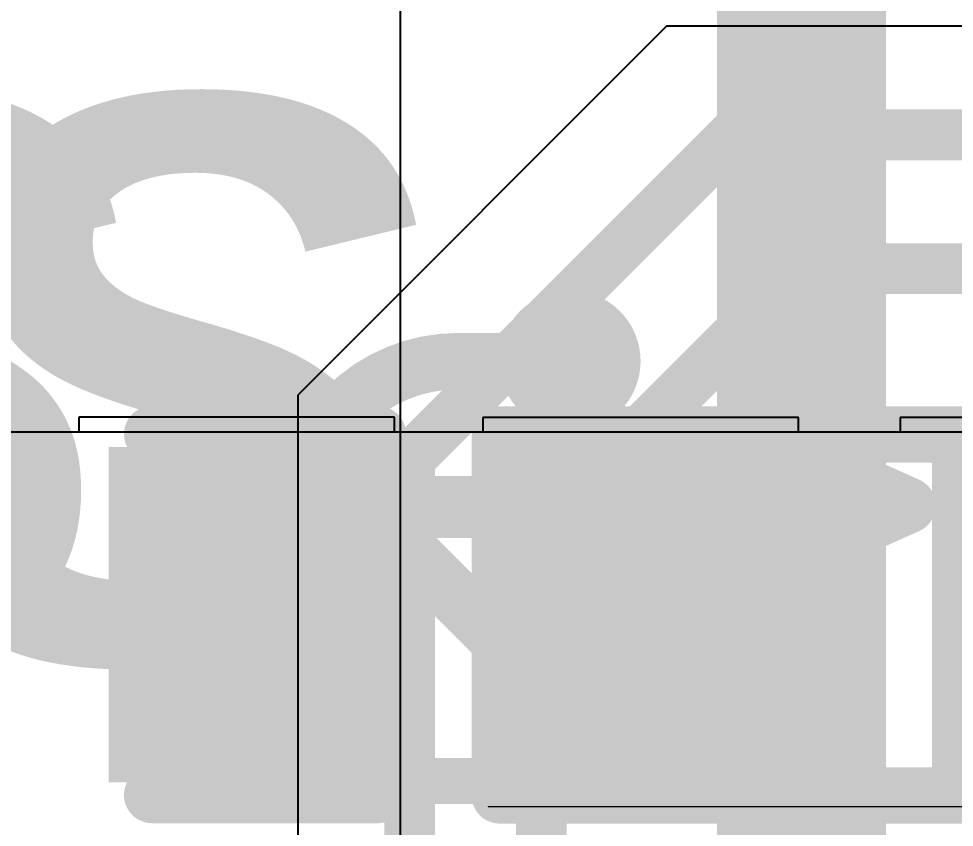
# Model space of a CAD drawing. Header units: inches. Extents: x -6 to 284, y -12 to 154.
# Drawn here: x 15.177 to 17.284, y 7.462 to 9.283 of the extents above; entities that cross this region are included whole.
import ezdxf

# ---------------------------------------------------------------- set-up
doc = ezdxf.new("R2010")
doc.units = ezdxf.units.IN
for name, color, linetype in [('Bottom Layer', 5, 'Continuous'), ('Bottom Overlay', 54, 'Continuous'), ('Bottom Paste', 16, 'Continuous'), ('Bottom Solder', 6, 'Continuous'), ('Signal L1', 76, 'Continuous'), ('Signal L2', 6, 'Continuous'), ('Top Overlay', 2, 'Continuous')]:
    doc.layers.add(name, color=color, linetype=linetype)
doc.styles.add('Arial Rounded MT Bold_Italic', font='', dxfattribs={"height": 0.2})
doc.styles.get('Arial Rounded MT Bold_Italic').set_extended_font_data('Arial Rounded MT Bold', italic=True)

# ---------------------------------------------------------------- blocks, each defined once
blk = doc.blocks.new('R___0402_B_139')
at = {"layer": 'Bottom Layer'}
for points in [[(-0.2413, 0.3175), (-0.2412999999999999, -0.3175), (-0.6985, -0.3175), (-0.6985, 0.3175)], [(0.6985, 0.3175), (0.6985, -0.3175), (0.2413, -0.3175), (0.2412999999999999, 0.3175)]]:
    blk.add_hatch(color=5, dxfattribs=at).paths.add_polyline_path(points)
at = {"layer": 'Bottom Paste'}
for points in [[(-0.2413, 0.3175), (-0.2412999999999999, -0.3175), (-0.6985, -0.3175), (-0.6985, 0.3175)], [(0.6985, 0.3175), (0.6985, -0.3175), (0.2413, -0.3175), (0.2412999999999999, 0.3175)]]:
    blk.add_hatch(color=16, dxfattribs=at).paths.add_polyline_path(points)
at = {"layer": 'Bottom Solder'}
for points in [[(-0.18629884, 0.37250116), (-0.1862988399999999, -0.37250116), (-0.75350116, -0.37250116), (-0.75350116, 0.37250116)], [(0.75350116, 0.37250116), (0.75350116, -0.37250116), (0.18629884, -0.37250116), (0.1862988399999999, 0.37250116)]]:
    blk.add_hatch(color=6, dxfattribs=at).paths.add_polyline_path(points)
at = {"layer": 'Bottom Overlay'}
for points in [[(-0.7874, 0.4064, 0.127, 0.127, 0), (-0.7874, -0.4064, 0.127, 0.127, 0)], [(0.7874, 0.4064, 0.127, 0.127, 0), (-0.7874, 0.4064, 0.127, 0.127, 0)], [(0.7874, 0.4064, 0.127, 0.127, 0), (0.7874, -0.4064, 0.127, 0.127, 0)], [(0.8128, 0.4318, 0.0032258, 0.0032258, 0), (-0.8128, 0.4318, 0.0032258, 0.0032258, 0)], [(0.7874, -0.4064, 0.127, 0.127, 0), (-0.7874, -0.4064, 0.127, 0.127, 0)]]:
    blk.add_lwpolyline(points, format="xyseb", dxfattribs=at)
for points in [[(-0.8191499999999999, 0.4064, 0.0635, 0.0635, 1), (-0.7556499999999999, 0.4064, 0.0635, 0.0635, 1)], [(-0.8191499999999999, 0.4064, 0.0635, 0.0635, 1), (-0.7556499999999999, 0.4064, 0.0635, 0.0635, 1)], [(0.7556499999999999, 0.4064, 0.0635, 0.0635, 1), (0.8191499999999999, 0.4064, 0.0635, 0.0635, 1)], [(0.7556499999999999, 0.4064, 0.0635, 0.0635, 1), (0.8191499999999999, 0.4064, 0.0635, 0.0635, 1)], [(-0.81360518, 0.4318, 0.0016129, 0.0016129, 1), (-0.8119948199999999, 0.4318, 0.0016129, 0.0016129, 1)], [(0.8119948199999999, 0.4318, 0.0016129, 0.0016129, 1), (0.81360518, 0.4318, 0.0016129, 0.0016129, 1)], [(-0.8191499999999999, -0.4064, 0.0635, 0.0635, 1), (-0.7556499999999999, -0.4064, 0.0635, 0.0635, 1)], [(-0.8191499999999999, -0.4064, 0.0635, 0.0635, 1), (-0.7556499999999999, -0.4064, 0.0635, 0.0635, 1)], [(0.7556499999999999, -0.4064, 0.0635, 0.0635, 1), (0.8191499999999999, -0.4064, 0.0635, 0.0635, 1)], [(0.7556499999999999, -0.4064, 0.0635, 0.0635, 1), (0.8191499999999999, -0.4064, 0.0635, 0.0635, 1)]]:
    blk.add_lwpolyline(points, format="xyseb", close=True, dxfattribs=at)
blk = doc.blocks.new('C___0402_B_445')
at = {"layer": 'Bottom Layer'}
for points in [[(-0.2413025399999999, 0.3174999999999999), (-0.2413025400000001, -0.3175), (-0.6985025399999999, -0.3174999999999999), (-0.6985025399999999, 0.3175)], [(0.6985025399999999, 0.3174999999999999), (0.6985025399999999, -0.3175), (0.2413025399999999, -0.3174999999999999), (0.2413025400000001, 0.3175)]]:
    blk.add_hatch(color=5, dxfattribs=at).paths.add_polyline_path(points)
at = {"layer": 'Bottom Paste'}
for points in [[(-0.2413025399999999, 0.3174999999999999), (-0.2413025400000001, -0.3175), (-0.6985025399999999, -0.3174999999999999), (-0.6985025399999999, 0.3175)], [(0.6985025399999999, 0.3174999999999999), (0.6985025399999999, -0.3175), (0.2413025399999999, -0.3174999999999999), (0.2413025400000001, 0.3175)]]:
    blk.add_hatch(color=16, dxfattribs=at).paths.add_polyline_path(points)
at = {"layer": 'Bottom Solder'}
for points in [[(-0.1813026599999999, 0.3774998799999999), (-0.1813026600000001, -0.3774998800000001), (-0.75850242, -0.3774998799999999), (-0.75850242, 0.3774998800000001)], [(0.75850242, 0.3774998799999999), (0.75850242, -0.3774998800000001), (0.1813026599999999, -0.3774998799999999), (0.1813026600000001, 0.3774998800000001)]]:
    blk.add_hatch(color=6, dxfattribs=at).paths.add_polyline_path(points)
at = {"layer": 'Bottom Overlay'}
for points in [[(-0.7874, 0.4064, 0.127, 0.127, 0), (-0.27940254, 0.40640254, 0.127, 0.127, 0)], [(-0.7874, -0.4064, 0.127, 0.127, 0), (-0.7874, 0.4064, 0.127, 0.127, 0)], [(0.27940254, 0.40640254, 0.127, 0.127, 0), (0.7874, 0.4064, 0.127, 0.127, 0)], [(0.7874, -0.4064, 0.127, 0.127, 0), (0.7874, 0.4064, 0.127, 0.127, 0)], [(-0.7874, -0.4064, 0.127, 0.127, 0), (-0.27940254, -0.40640254, 0.127, 0.127, 0)], [(0.27940254, -0.40640254, 0.127, 0.127, 0), (0.7874, -0.4064, 0.127, 0.127, 0)]]:
    blk.add_lwpolyline(points, format="xyseb", dxfattribs=at)
for points in [[(-0.8191499999999999, 0.4064, 0.0635, 0.0635, 1), (-0.7556499999999999, 0.4064, 0.0635, 0.0635, 1)], [(-0.8191499999999999, 0.4064, 0.0635, 0.0635, 1), (-0.7556499999999999, 0.4064, 0.0635, 0.0635, 1)], [(-0.31115254, 0.40640254, 0.0635, 0.0635, 1), (-0.24765254, 0.40640254, 0.0635, 0.0635, 1)], [(0.24765254, 0.40640254, 0.0635, 0.0635, 1), (0.31115254, 0.40640254, 0.0635, 0.0635, 1)], [(0.7556499999999999, 0.4064, 0.0635, 0.0635, 1), (0.8191499999999999, 0.4064, 0.0635, 0.0635, 1)], [(0.7556499999999999, 0.4064, 0.0635, 0.0635, 1), (0.8191499999999999, 0.4064, 0.0635, 0.0635, 1)], [(-0.8191499999999999, -0.4064, 0.0635, 0.0635, 1), (-0.7556499999999999, -0.4064, 0.0635, 0.0635, 1)], [(-0.8191499999999999, -0.4064, 0.0635, 0.0635, 1), (-0.7556499999999999, -0.4064, 0.0635, 0.0635, 1)], [(-0.31115254, -0.40640254, 0.0635, 0.0635, 1), (-0.24765254, -0.40640254, 0.0635, 0.0635, 1)], [(0.24765254, -0.40640254, 0.0635, 0.0635, 1), (0.31115254, -0.40640254, 0.0635, 0.0635, 1)], [(0.7556499999999999, -0.4064, 0.0635, 0.0635, 1), (0.8191499999999999, -0.4064, 0.0635, 0.0635, 1)], [(0.7556499999999999, -0.4064, 0.0635, 0.0635, 1), (0.8191499999999999, -0.4064, 0.0635, 0.0635, 1)]]:
    blk.add_lwpolyline(points, format="xyseb", close=True, dxfattribs=at)

msp = doc.modelspace()

# ---------------------------------------------------------------- hatches: boundary and pattern name
at = {"layer": 'Top Overlay'}
msp.add_hatch(color=2, dxfattribs=at).paths.add_polyline_path([(15.4995372, 8.1130394), (17.05946296, 8.1130394), (17.05946296, 8.25316612), (15.4995372, 8.25316612)])

# ---------------------------------------------------------------- linework, layer by layer
at = {"layer": 'Bottom Layer'}
for p, q in [((16.02373986, 8.38537058), (15.31253986, 8.38537058)), ((15.31253986, 8.38537058), (15.31253986, 8.351192339999999)), ((16.02373986, 8.351192339999999), (16.02373986, 8.38537058)), ((16.93361104, 8.384537459999999), (16.22241104, 8.384537459999999)), ((16.22241104, 8.384537459999999), (16.22241104, 8.351192339999999)), ((16.93361104, 8.351192339999999), (16.93361104, 8.384537459999999)), ((17.87341104, 8.384537459999999), (17.16221104, 8.384537459999999)), ((17.16221104, 8.384537459999999), (17.16221104, 8.351192339999999)), ((17.83531104, 8.351192339999999), (14.4101058, 8.351192339999999)), ((15.31253986, 8.351192339999999), (15.08393478, 8.351192339999999)), ((16.22241104, 8.351192339999999), (16.02373986, 8.351192339999999)), ((17.16221104, 8.351192339999999), (16.93361104, 8.351192339999999))]:
    msp.add_line(p, q, dxfattribs=at)
for points in [[(15.67631104, 7.84977348, 0.10414, 0.10414, 0), (15.67631104, 7.939199259999999, 0.10414, 0.10414, 0)], [(16.57815328, 7.84994366, 0.10414, 0.10414, 0), (16.57815328, 7.93936944, 0.10414, 0.10414, 0)], [(15.67631104, 7.84977348, 0.10414, 0.10414, 0), (15.85298328, 7.673101239999999, 0.10414, 0.10414, 0)], [(16.40148104, 7.67327142, 0.10414, 0.10414, 0), (16.57815328, 7.84994366, 0.10414, 0.10414, 0)], [(15.85298328, 7.673101239999999, 0.10414, 0.10414, 0), (15.86239906, 7.673101239999999, 0.10414, 0.10414, 0)], [(15.86239906, 7.673101239999999, 0.10414, 0.10414, 0), (15.96963024, 7.565870059999999, 0.10414, 0.10414, 0)], [(16.28483408, 7.56604024, 0.10414, 0.10414, 0), (16.39206526, 7.67327142, 0.10414, 0.10414, 0)], [(16.39206526, 7.67327142, 0.10414, 0.10414, 0), (16.40148104, 7.67327142, 0.10414, 0.10414, 0)], [(15.96963024, 7.565870059999999, 0.10414, 0.10414, 0), (15.96980042, 7.56604024, 0.10414, 0.10414, 0)], [(15.96980042, 7.56604024, 0.10414, 0.10414, 0), (16.28483408, 7.56604024, 0.10414, 0.10414, 0)]]:
    msp.add_lwpolyline(points, format="xyseb", dxfattribs=at)
for points in [[(15.65027604, 7.939199259999999, 0.05207, 0.05207, 1), (15.70234604, 7.939199259999999, 0.05207, 0.05207, 1)], [(16.55211828, 7.93936944, 0.05207, 0.05207, 1), (16.60418828, 7.93936944, 0.05207, 0.05207, 1)], [(15.65027604, 7.84977348, 0.05207, 0.05207, 1), (15.70234604, 7.84977348, 0.05207, 0.05207, 1)], [(15.65027604, 7.84977348, 0.05207, 0.05207, 1), (15.70234604, 7.84977348, 0.05207, 0.05207, 1)], [(16.55211828, 7.84994366, 0.05207, 0.05207, 1), (16.60418828, 7.84994366, 0.05207, 0.05207, 1)], [(16.55211828, 7.84994366, 0.05207, 0.05207, 1), (16.60418828, 7.84994366, 0.05207, 0.05207, 1)], [(15.82694828, 7.673101239999999, 0.05207, 0.05207, 1), (15.87901828, 7.673101239999999, 0.05207, 0.05207, 1)], [(15.82694828, 7.673101239999999, 0.05207, 0.05207, 1), (15.87901828, 7.673101239999999, 0.05207, 0.05207, 1)], [(15.83636406, 7.673101239999999, 0.05207, 0.05207, 1), (15.88843406, 7.673101239999999, 0.05207, 0.05207, 1)], [(15.83636406, 7.673101239999999, 0.05207, 0.05207, 1), (15.88843406, 7.673101239999999, 0.05207, 0.05207, 1)], [(16.36603026, 7.67327142, 0.05207, 0.05207, 1), (16.41810026, 7.67327142, 0.05207, 0.05207, 1)], [(16.36603026, 7.67327142, 0.05207, 0.05207, 1), (16.41810026, 7.67327142, 0.05207, 0.05207, 1)], [(16.37544604, 7.67327142, 0.05207, 0.05207, 1), (16.42751604, 7.67327142, 0.05207, 0.05207, 1)], [(16.37544604, 7.67327142, 0.05207, 0.05207, 1), (16.42751604, 7.67327142, 0.05207, 0.05207, 1)], [(15.94359524, 7.565870059999999, 0.05207, 0.05207, 1), (15.99566524, 7.565870059999999, 0.05207, 0.05207, 1)], [(15.94359524, 7.565870059999999, 0.05207, 0.05207, 1), (15.99566524, 7.565870059999999, 0.05207, 0.05207, 1)], [(15.94376542, 7.56604024, 0.05207, 0.05207, 1), (15.99583542, 7.56604024, 0.05207, 0.05207, 1)], [(15.94376542, 7.56604024, 0.05207, 0.05207, 1), (15.99583542, 7.56604024, 0.05207, 0.05207, 1)], [(16.25879908, 7.56604024, 0.05207, 0.05207, 1), (16.31086908, 7.56604024, 0.05207, 0.05207, 1)], [(16.25879908, 7.56604024, 0.05207, 0.05207, 1), (16.31086908, 7.56604024, 0.05207, 0.05207, 1)]]:
    msp.add_lwpolyline(points, format="xyseb", close=True, dxfattribs=at)
at = {"layer": 'Signal L1'}
for p, q in [((16.63637516, 9.26596826), (15.80553608, 8.435129179999999)), ((18.45136518, 9.26596318), (16.63637516, 9.26596826)), ((15.80553608, 8.435129179999999), (15.80553862, 4.32177952))]:
    msp.add_line(p, q, dxfattribs=at)
for points in [[(16.05766918, 8.29180714, 0.1143, 0.1143, 0), (16.78692858, 9.02106654, 0.1143, 0.1143, 0)], [(16.78692858, 9.02106654, 0.1143, 0.1143, 0), (18.55889862, 9.02106654, 0.1143, 0.1143, 0)], [(16.35430054, 8.12970942, 0.1143, 0.1143, 0), (16.94410886, 8.719517739999999, 0.1143, 0.1143, 0)], [(16.94410886, 8.719517739999999, 0.1143, 0.1143, 0), (18.69784678, 8.719517739999999, 0.1143, 0.1143, 0)], [(16.05766918, -8.09965106, 0.1143, 0.1143, 0), (16.05766918, 8.29180714, 0.1143, 0.1143, 0)], [(16.35430054, -7.9326994, 0.1143, 0.1143, 0), (16.35430054, 8.12970942, 0.1143, 0.1143, 0)]]:
    msp.add_lwpolyline(points, format="xyseb", dxfattribs=at)
for points in [[(16.75835358, 9.02106654, 0.05714999999999999, 0.05714999999999999, 1), (16.81550358, 9.02106654, 0.05714999999999999, 0.05714999999999999, 1)], [(16.75835358, 9.02106654, 0.05714999999999999, 0.05714999999999999, 1), (16.81550358, 9.02106654, 0.05714999999999999, 0.05714999999999999, 1)], [(16.91553386, 8.719517739999999, 0.05714999999999999, 0.05714999999999999, 1), (16.97268386, 8.719517739999999, 0.05714999999999999, 0.05714999999999999, 1)], [(16.91553386, 8.719517739999999, 0.05714999999999999, 0.05714999999999999, 1), (16.97268386, 8.719517739999999, 0.05714999999999999, 0.05714999999999999, 1)], [(16.02909418, 8.29180714, 0.05714999999999999, 0.05714999999999999, 1), (16.08624418, 8.29180714, 0.05714999999999999, 0.05714999999999999, 1)], [(16.02909418, 8.29180714, 0.05714999999999999, 0.05714999999999999, 1), (16.08624418, 8.29180714, 0.05714999999999999, 0.05714999999999999, 1)], [(16.32572554, 8.12970942, 0.05714999999999999, 0.05714999999999999, 1), (16.38287554, 8.12970942, 0.05714999999999999, 0.05714999999999999, 1)], [(16.32572554, 8.12970942, 0.05714999999999999, 0.05714999999999999, 1), (16.38287554, 8.12970942, 0.05714999999999999, 0.05714999999999999, 1)]]:
    msp.add_lwpolyline(points, format="xyseb", close=True, dxfattribs=at)
at = {"layer": 'Signal L2'}
msp.add_line((16.03643478, 18.73177102), (16.03643478, 6.42748524), dxfattribs=at)
msp.add_lwpolyline([(16.93998898, 6.87322984, 0.3809999999999999, 0.3809999999999999, 0), (16.93998898, 18.9256289, 0.3809999999999999, 0.3809999999999999, 0)], format="xyseb", dxfattribs=at)
at = {"layer": 'Top Overlay'}
for points in [[(16.45074434, 8.51147396, 0.254, 0.254, 1), (16.38643662, 8.51147396, 0.254, 0.254, 1)], [(16.32293662, 8.51147396, 0.127, 0.127, 1), (16.44993662, 8.51147396, 0.127, 0.127, 1)], [(16.38724434, 8.51147396, 0.127, 0.127, 1), (16.51424434, 8.51147396, 0.127, 0.127, 1)], [(16.1344864, 8.51147396, 0.0635, 0.0635, 1), (16.1979864, 8.51147396, 0.0635, 0.0635, 1)], [(16.1344864, 8.51147396, 0.0635, 0.0635, 1), (16.1979864, 8.51147396, 0.0635, 0.0635, 1)], [(16.38684048, 8.51147396, 0.0635, 0.0635, 1), (16.45034048, 8.51147396, 0.0635, 0.0635, 1)], [(15.88185546, 8.406831039999998, 0.0635, 0.0635, 1), (15.94535546, 8.406831039999998, 0.0635, 0.0635, 1)], [(15.88185546, 8.406831039999998, 0.0635, 0.0635, 1), (15.94535546, 8.406831039999998, 0.0635, 0.0635, 1)], [(16.87506912, 8.3081114, 0.0635, 0.0635, 1), (16.93856912, 8.3081114, 0.0635, 0.0635, 1)], [(16.87506912, 8.3081114, 0.0635, 0.0635, 1), (16.93856912, 8.3081114, 0.0635, 0.0635, 1)], [(16.87506912, 8.2445098, 0.0635, 0.0635, 1), (16.93856912, 8.2445098, 0.0635, 0.0635, 1)], [(15.67843448, 8.20341006, 0.0635, 0.0635, 1), (15.74193448, 8.20341006, 0.0635, 0.0635, 1)], [(15.84911232, 8.18094884, 0.0635, 0.0635, 1), (15.91261232, 8.18094884, 0.0635, 0.0635, 1)], [(16.87506912, 8.18668162, 0.0635, 0.0635, 1), (16.93856912, 8.18668162, 0.0635, 0.0635, 1)], [(17.14751968, 8.18667908, 0.0635, 0.0635, 1), (17.21101968, 8.18667908, 0.0635, 0.0635, 1)], [(17.14751968, 8.18667908, 0.0635, 0.0635, 1), (17.21101968, 8.18667908, 0.0635, 0.0635, 1)], [(15.9849312, 8.124690379999999, 0.0635, 0.0635, 1), (16.0484312, 8.124690379999999, 0.0635, 0.0635, 1)], [(15.9849312, 8.124690379999999, 0.0635, 0.0635, 1), (16.0484312, 8.124690379999999, 0.0635, 0.0635, 1)], [(17.0112944, 8.12596546, 0.0635, 0.0635, 1), (17.0747944, 8.12596546, 0.0635, 0.0635, 1)], [(16.87506912, 8.0652493, 0.0635, 0.0635, 1), (16.93856912, 8.0652493, 0.0635, 0.0635, 1)], [(16.87506912, 8.0652493, 0.0635, 0.0635, 1), (16.93856912, 8.0652493, 0.0635, 0.0635, 1)], [(16.87506912, 8.0652493, 0.0635, 0.0635, 1), (16.93856912, 8.0652493, 0.0635, 0.0635, 1)], [(16.48824998, 7.888747239999999, 0.127, 0.127, 1), (16.61524998, 7.888747239999999, 0.127, 0.127, 1)], [(16.48824998, 7.888747239999999, 0.127, 0.127, 1), (16.61524998, 7.888747239999999, 0.127, 0.127, 1)], [(16.61878312, 7.888747239999999, 0.127, 0.127, 1), (16.74578312, 7.888747239999999, 0.127, 0.127, 1)], [(16.61878312, 7.888747239999999, 0.127, 0.127, 1), (16.74578312, 7.888747239999999, 0.127, 0.127, 1)], [(16.20779334, 7.90182824, 0.0635, 0.0635, 1), (16.27129334, 7.90182824, 0.0635, 0.0635, 1)], [(16.20779334, 7.90182824, 0.0635, 0.0635, 1), (16.27129334, 7.90182824, 0.0635, 0.0635, 1)], [(16.40008404, 7.82217892, 0.0635, 0.0635, 1), (16.46358404, 7.82217892, 0.0635, 0.0635, 1)], [(16.48824998, 7.76300708, 0.127, 0.127, 1), (16.61524998, 7.76300708, 0.127, 0.127, 1)], [(16.48824998, 7.76300708, 0.127, 0.127, 1), (16.61524998, 7.76300708, 0.127, 0.127, 1)], [(16.61878312, 7.76300708, 0.127, 0.127, 1), (16.74578312, 7.76300708, 0.127, 0.127, 1)], [(16.61878312, 7.76300708, 0.127, 0.127, 1), (16.74578312, 7.76300708, 0.127, 0.127, 1)]]:
    msp.add_lwpolyline(points, format="xyseb", close=True, dxfattribs=at)
for points in [[(15.91360546, 8.406831039999998, 0.127, 0.127, -0.198912367379658), (16.1662364, 8.51147396, 0.127, 0.127, 0)], [(16.1662364, 8.51147396, 0.127, 0.127, 0), (16.41859048, 8.51147396, 0.127, 0.127, 0)], [(15.71018448, 8.20341006, 0.127, 0.127, 0), (15.91360546, 8.406831039999998, 0.127, 0.127, 0)], [(16.90681912, 8.3081114, 0.127, 0.127, 0), (17.17926968, 8.18667908, 0.127, 0.127, 0)], [(16.90681912, 8.0652493, 0.127, 0.127, 0), (16.90681912, 8.3081114, 0.127, 0.127, 0)], [(16.90681912, 8.0652493, 0.127, 0.127, 0), (16.90681912, 8.2445098, 0.127, 0.127, 0)], [(15.88086232, 8.18094884, 0.127, 0.127, -0.198912367379658), (16.0166812, 8.124690379999999, 0.127, 0.127, 0)], [(16.90681912, 8.18668162, 0.127, 0.127, 0), (17.0430444, 8.12596546, 0.127, 0.127, 0)], [(16.90681912, 8.0652493, 0.127, 0.127, 0), (17.17926968, 8.18667908, 0.127, 0.127, 0)], [(16.0166812, 8.124690379999999, 0.127, 0.127, 0), (16.23954334, 7.90182824, 0.127, 0.127, 0)], [(16.55174998, 7.888747239999999, 0.254, 0.254, 0), (16.68228312, 7.888747239999999, 0.254, 0.254, 0)], [(16.55174998, 7.76300708, 0.254, 0.254, 0), (16.55174998, 7.888747239999999, 0.254, 0.254, 0)], [(16.68228312, 7.76300708, 0.254, 0.254, 0), (16.68228312, 7.888747239999999, 0.254, 0.254, 0)], [(16.43183404, 7.82217892, 0.127, 0.127, -0.198912367379658), (16.23954334, 7.90182824, 0.127, 0.127, 0)], [(16.55174998, 7.76300708, 0.254, 0.254, 0), (16.68228312, 7.76300708, 0.254, 0.254, 0)]]:
    msp.add_lwpolyline(points, format="xyseb", dxfattribs=at)

# ---------------------------------------------------------------- block references
msp.add_blockref('C___0402_B_445', (15.19823732, 7.940870579999999))
at = {"rotation": 180}
msp.add_blockref('R___0402_B_139', (17.04791104, 7.940037459999999), dxfattribs=at)

# ---------------------------------------------------------------- texts
at = {"layer": 'Top Overlay', "style": 'Arial Rounded MT Bold_Italic'}
for p in [(14.23130758, 7.839616019999999), (14.90715586, 7.8350872)]:
    msp.add_text('S', height=1.27, dxfattribs=at).set_placement(p)

doc.saveas('drawing.dxf')
